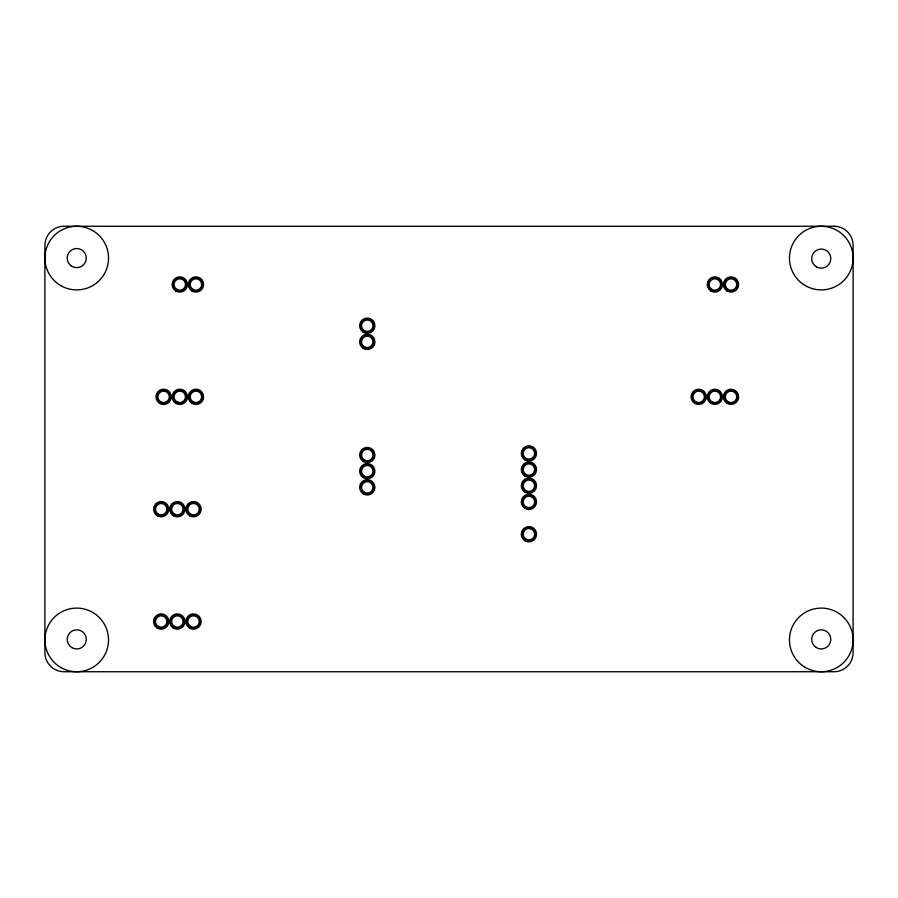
<?xml version="1.0" encoding="UTF-8"?>
<svg xmlns="http://www.w3.org/2000/svg" width="898" height="898" viewBox="0 0 898 898"><rect width="100%" height="100%" fill="white"/><g stroke="black" fill="none" stroke-linecap="round" stroke-linejoin="round"><path stroke-width="1.35" d="M834.006 226.262L63.994 226.262A19.094 19.094 0 0 0 44.9 245.356L44.9 652.644A19.094 19.094 0 0 0 63.994 671.738L834.006 671.738A19.094 19.094 0 0 0 853.1 652.644L853.1 245.356A19.094 19.094 0 0 0 834.006 226.262M728.031 401.72A5.725 5.725 0 0 0 736.742 396.972A5.725 5.725 0 0 0 728.278 391.809A5.725 5.725 0 0 0 728.031 401.72M727.537 402.54A6.679 6.679 0 0 0 737.696 396.995A6.679 6.679 0 0 0 727.818 390.967A6.679 6.679 0 0 0 727.537 402.54M727.043 403.348A7.633 7.633 0 0 0 738.65 397.017A7.633 7.633 0 0 0 727.369 390.125A7.633 7.633 0 0 0 727.043 403.348M189.523 628.039A7.633 7.633 0 0 0 201.141 621.708A7.633 7.633 0 0 0 189.848 614.816A7.633 7.633 0 0 0 189.523 628.039M190.028 627.219A6.679 6.679 0 0 0 200.187 621.674A6.679 6.679 0 0 0 190.309 615.646A6.679 6.679 0 0 0 190.028 627.219M190.522 626.4A5.725 5.725 0 0 0 199.233 621.652A5.725 5.725 0 0 0 190.769 616.488A5.725 5.725 0 0 0 190.522 626.4M173.359 628.039A7.633 7.633 0 0 0 184.977 621.708A7.633 7.633 0 0 0 173.684 614.816A7.633 7.633 0 0 0 173.359 628.039M173.864 627.219A6.679 6.679 0 0 0 184.023 621.674A6.679 6.679 0 0 0 174.145 615.646A6.679 6.679 0 0 0 173.864 627.219M174.358 626.4A5.725 5.725 0 0 0 183.069 621.652A5.725 5.725 0 0 0 174.605 616.488A5.725 5.725 0 0 0 174.358 626.4M157.195 628.039A7.633 7.633 0 0 0 168.813 621.708A7.633 7.633 0 0 0 157.52 614.816A7.633 7.633 0 0 0 157.195 628.039M157.7 627.219A6.679 6.679 0 0 0 167.859 621.674A6.679 6.679 0 0 0 157.981 615.646A6.679 6.679 0 0 0 157.7 627.219M158.194 626.4A5.725 5.725 0 0 0 166.905 621.652A5.725 5.725 0 0 0 158.441 616.488A5.725 5.725 0 0 0 158.194 626.4M727.043 291.008A7.633 7.633 0 0 0 738.65 284.677A7.633 7.633 0 0 0 727.369 277.785A7.633 7.633 0 0 0 727.043 291.008M727.537 290.2A6.679 6.679 0 0 0 737.696 284.655A6.679 6.679 0 0 0 727.818 278.627A6.679 6.679 0 0 0 727.537 290.2M728.031 289.381A5.725 5.725 0 0 0 736.742 284.632A5.725 5.725 0 0 0 728.278 279.469A5.725 5.725 0 0 0 728.031 289.381M710.879 291.008A7.633 7.633 0 0 0 722.486 284.677A7.633 7.633 0 0 0 711.205 277.785A7.633 7.633 0 0 0 710.879 291.008M711.373 290.2A6.679 6.679 0 0 0 721.532 284.655A6.679 6.679 0 0 0 711.654 278.627A6.679 6.679 0 0 0 711.373 290.2M711.867 289.381A5.725 5.725 0 0 0 720.578 284.632A5.725 5.725 0 0 0 712.114 279.469A5.725 5.725 0 0 0 711.867 289.381M710.879 403.348A7.633 7.633 0 0 0 722.486 397.017A7.633 7.633 0 0 0 711.205 390.125A7.633 7.633 0 0 0 710.879 403.348M711.373 402.54A6.679 6.679 0 0 0 721.532 396.995A6.679 6.679 0 0 0 711.654 390.967A6.679 6.679 0 0 0 711.373 402.54M711.867 401.72A5.725 5.725 0 0 0 720.578 396.972A5.725 5.725 0 0 0 712.114 391.809A5.725 5.725 0 0 0 711.867 401.72M694.715 403.348A7.633 7.633 0 0 0 706.322 397.017A7.633 7.633 0 0 0 695.041 390.125A7.633 7.633 0 0 0 694.715 403.348M695.209 402.54A6.679 6.679 0 0 0 705.368 396.995A6.679 6.679 0 0 0 695.49 390.967A6.679 6.679 0 0 0 695.209 402.54M695.703 401.72A5.725 5.725 0 0 0 704.414 396.972A5.725 5.725 0 0 0 695.95 391.809A5.725 5.725 0 0 0 695.703 401.72M524.937 540.742A7.633 7.633 0 0 0 536.544 534.411A7.633 7.633 0 0 0 525.251 527.519A7.633 7.633 0 0 0 524.937 540.742M525.431 539.923A6.679 6.679 0 0 0 535.59 534.389A6.679 6.679 0 0 0 525.712 528.361A6.679 6.679 0 0 0 525.431 539.923M525.925 539.114A5.725 5.725 0 0 0 534.636 534.366A5.725 5.725 0 0 0 526.172 529.191A5.725 5.725 0 0 0 525.925 539.114M524.937 508.425A7.633 7.633 0 0 0 536.544 502.094A7.633 7.633 0 0 0 525.251 495.202A7.633 7.633 0 0 0 524.937 508.425M525.431 507.606A6.679 6.679 0 0 0 535.59 502.061A6.679 6.679 0 0 0 525.712 496.033A6.679 6.679 0 0 0 525.431 507.606M525.925 506.786A5.725 5.725 0 0 0 534.636 502.038A5.725 5.725 0 0 0 526.172 496.875A5.725 5.725 0 0 0 525.925 506.786M524.937 492.25A7.633 7.633 0 0 0 536.544 485.93A7.633 7.633 0 0 0 525.251 479.038A7.633 7.633 0 0 0 524.937 492.25M525.431 491.442A6.679 6.679 0 0 0 535.59 485.897A6.679 6.679 0 0 0 525.712 479.869A6.679 6.679 0 0 0 525.431 491.442M525.925 490.622A5.725 5.725 0 0 0 534.636 485.874A5.725 5.725 0 0 0 526.172 480.711A5.725 5.725 0 0 0 525.925 490.622M524.937 476.086A7.633 7.633 0 0 0 536.544 469.766A7.633 7.633 0 0 0 525.251 462.874A7.633 7.633 0 0 0 524.937 476.086M525.431 475.278A6.679 6.679 0 0 0 535.59 469.733A6.679 6.679 0 0 0 525.712 463.705A6.679 6.679 0 0 0 525.431 475.278M525.925 474.458A5.725 5.725 0 0 0 534.636 469.71A5.725 5.725 0 0 0 526.172 464.547A5.725 5.725 0 0 0 525.925 474.458M524.937 459.922A7.633 7.633 0 0 0 536.544 453.591A7.633 7.633 0 0 0 525.251 446.71A7.633 7.633 0 0 0 524.937 459.922M525.431 459.114A6.679 6.679 0 0 0 535.59 453.569A6.679 6.679 0 0 0 525.712 447.541A6.679 6.679 0 0 0 525.431 459.114M525.925 458.294A5.725 5.725 0 0 0 534.636 453.546A5.725 5.725 0 0 0 526.172 448.383A5.725 5.725 0 0 0 525.925 458.294M363.286 493.866A7.633 7.633 0 0 0 374.904 487.547A7.633 7.633 0 0 0 363.611 480.654A7.633 7.633 0 0 0 363.286 493.866M363.791 493.058A6.679 6.679 0 0 0 373.95 487.513A6.679 6.679 0 0 0 364.072 481.485A6.679 6.679 0 0 0 363.791 493.058M364.285 492.239A5.725 5.725 0 0 0 372.996 487.491A5.725 5.725 0 0 0 364.532 482.327A5.725 5.725 0 0 0 364.285 492.239M363.286 477.702A7.633 7.633 0 0 0 374.904 471.383A7.633 7.633 0 0 0 363.611 464.491A7.633 7.633 0 0 0 363.286 477.702M363.791 476.894A6.679 6.679 0 0 0 373.95 471.349A6.679 6.679 0 0 0 364.072 465.321A6.679 6.679 0 0 0 363.791 476.894M364.285 476.075A5.725 5.725 0 0 0 372.996 471.327A5.725 5.725 0 0 0 364.532 466.163A5.725 5.725 0 0 0 364.285 476.075M363.286 461.538A7.633 7.633 0 0 0 374.904 455.207A7.633 7.633 0 0 0 363.611 448.327A7.633 7.633 0 0 0 363.286 461.538M363.791 460.73A6.679 6.679 0 0 0 373.95 455.185A6.679 6.679 0 0 0 364.072 449.157A6.679 6.679 0 0 0 363.791 460.73M364.285 459.911A5.725 5.725 0 0 0 372.996 455.163A5.725 5.725 0 0 0 364.532 449.999A5.725 5.725 0 0 0 364.285 459.911M363.286 348.39A7.633 7.633 0 0 0 374.904 342.059A7.633 7.633 0 0 0 363.611 335.167A7.633 7.633 0 0 0 363.286 348.39M363.791 347.582A6.679 6.679 0 0 0 373.95 342.037A6.679 6.679 0 0 0 364.072 336.009A6.679 6.679 0 0 0 363.791 347.582M364.285 346.763A5.725 5.725 0 0 0 372.996 342.015A5.725 5.725 0 0 0 364.532 336.851A5.725 5.725 0 0 0 364.285 346.763M363.286 332.226A7.633 7.633 0 0 0 374.904 325.895A7.633 7.633 0 0 0 363.611 319.003A7.633 7.633 0 0 0 363.286 332.226M363.791 331.418A6.679 6.679 0 0 0 373.95 325.873A6.679 6.679 0 0 0 364.072 319.845A6.679 6.679 0 0 0 363.791 331.418M364.285 330.599A5.725 5.725 0 0 0 372.996 325.851A5.725 5.725 0 0 0 364.532 320.687A5.725 5.725 0 0 0 364.285 330.599M191.948 291.008A7.633 7.633 0 0 0 203.565 284.677A7.633 7.633 0 0 0 192.273 277.785A7.633 7.633 0 0 0 191.948 291.008M192.453 290.2A6.679 6.679 0 0 0 202.611 284.655A6.679 6.679 0 0 0 192.733 278.627A6.679 6.679 0 0 0 192.453 290.2M192.947 289.381A5.725 5.725 0 0 0 201.657 284.632A5.725 5.725 0 0 0 193.193 279.469A5.725 5.725 0 0 0 192.947 289.381M175.784 291.008A7.633 7.633 0 0 0 187.401 284.677A7.633 7.633 0 0 0 176.109 277.785A7.633 7.633 0 0 0 175.784 291.008M176.289 290.2A6.679 6.679 0 0 0 186.447 284.655A6.679 6.679 0 0 0 176.569 278.627A6.679 6.679 0 0 0 176.289 290.2M176.783 289.381A5.725 5.725 0 0 0 185.493 284.632A5.725 5.725 0 0 0 177.029 279.469A5.725 5.725 0 0 0 176.783 289.381M159.619 403.348A7.633 7.633 0 0 0 171.237 397.017A7.633 7.633 0 0 0 159.945 390.125A7.633 7.633 0 0 0 159.619 403.348M160.125 402.54A6.679 6.679 0 0 0 170.283 396.995A6.679 6.679 0 0 0 160.405 390.967A6.679 6.679 0 0 0 160.125 402.54M160.619 401.72A5.725 5.725 0 0 0 169.329 396.972A5.725 5.725 0 0 0 160.865 391.809A5.725 5.725 0 0 0 160.619 401.72M175.784 403.348A7.633 7.633 0 0 0 187.401 397.017A7.633 7.633 0 0 0 176.109 390.125A7.633 7.633 0 0 0 175.784 403.348M176.289 402.54A6.679 6.679 0 0 0 186.447 396.995A6.679 6.679 0 0 0 176.569 390.967A6.679 6.679 0 0 0 176.289 402.54M176.783 401.72A5.725 5.725 0 0 0 185.493 396.972A5.725 5.725 0 0 0 177.029 391.809A5.725 5.725 0 0 0 176.783 401.72M191.948 403.348A7.633 7.633 0 0 0 203.565 397.017A7.633 7.633 0 0 0 192.273 390.125A7.633 7.633 0 0 0 191.948 403.348M192.453 402.54A6.679 6.679 0 0 0 202.611 396.995A6.679 6.679 0 0 0 192.733 390.967A6.679 6.679 0 0 0 192.453 402.54M192.947 401.72A5.725 5.725 0 0 0 201.657 396.972A5.725 5.725 0 0 0 193.193 391.809A5.725 5.725 0 0 0 192.947 401.72M189.523 515.699A7.633 7.633 0 0 0 201.141 509.368A7.633 7.633 0 0 0 189.848 502.476A7.633 7.633 0 0 0 189.523 515.699M190.028 514.88A6.679 6.679 0 0 0 200.187 509.334A6.679 6.679 0 0 0 190.309 503.307A6.679 6.679 0 0 0 190.028 514.88M173.359 515.699A7.633 7.633 0 0 0 184.977 509.368A7.633 7.633 0 0 0 173.684 502.476A7.633 7.633 0 0 0 173.359 515.699M173.864 514.88A6.679 6.679 0 0 0 184.023 509.334A6.679 6.679 0 0 0 174.145 503.307A6.679 6.679 0 0 0 173.864 514.88M157.195 515.699A7.633 7.633 0 0 0 168.813 509.368A7.633 7.633 0 0 0 157.52 502.476A7.633 7.633 0 0 0 157.195 515.699M157.7 514.88A6.679 6.679 0 0 0 167.859 509.334A6.679 6.679 0 0 0 157.981 503.307A6.679 6.679 0 0 0 157.7 514.88M190.522 514.06A5.725 5.725 0 0 0 199.233 509.312A5.725 5.725 0 0 0 190.769 504.148A5.725 5.725 0 0 0 190.522 514.06M174.358 514.06A5.725 5.725 0 0 0 183.069 509.312A5.725 5.725 0 0 0 174.605 504.148A5.725 5.725 0 0 0 174.358 514.06M158.194 514.06A5.725 5.725 0 0 0 166.905 509.312A5.725 5.725 0 0 0 158.441 504.148A5.725 5.725 0 0 0 158.194 514.06M815.9 647.312A9.541 9.541 0 0 0 830.762 640.072A9.541 9.541 0 0 0 817.057 630.823A9.541 9.541 0 0 0 815.9 647.312M816.45 266.863A9.541 9.541 0 0 0 830.785 258.613A9.541 9.541 0 0 0 816.473 250.329A9.541 9.541 0 0 0 816.45 266.863M71.369 265.988A9.541 9.541 0 0 0 86.242 258.77A9.541 9.541 0 0 0 72.547 249.498A9.541 9.541 0 0 0 71.369 265.988M805.371 667.472A31.823 31.823 0 0 0 853.1 639.915A31.823 31.823 0 0 0 805.371 612.357A31.823 31.823 0 0 0 805.371 667.472M803.452 284.442A31.823 31.823 0 0 0 853.021 260.353A31.823 31.823 0 0 0 807.381 229.461A31.823 31.823 0 0 0 803.452 284.442M60.806 285.643A31.823 31.823 0 0 0 108.535 258.085A31.823 31.823 0 0 0 60.806 230.528A31.823 31.823 0 0 0 60.806 285.643M60.806 667.472A31.823 31.823 0 0 0 108.535 639.915A31.823 31.823 0 0 0 60.806 612.357A31.823 31.823 0 0 0 60.806 667.472M71.975 647.66A9.541 9.541 0 0 0 86.309 639.421A9.541 9.541 0 0 0 71.997 631.126A9.541 9.541 0 0 0 71.975 647.66"/></g></svg>
